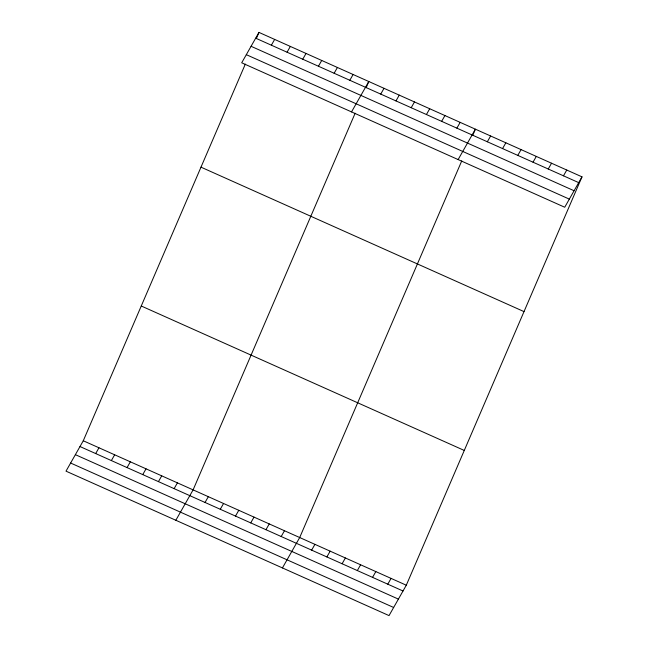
<?xml version="1.0" encoding="UTF-8"?>
<svg xmlns="http://www.w3.org/2000/svg" width="648" height="648" viewBox="0 0 648 648"><rect width="100%" height="100%" fill="white"/><g stroke="black" fill="none" stroke-linecap="round" stroke-linejoin="round"><path stroke-width="0.97" d="M581.993 176.847L564.724 207.239L241.704 62.791L258.965 32.4L581.993 176.847L406.296 585.209L389.035 615.6L66.007 471.153L83.276 440.762L245.325 64.112M256.316 38.564L258.965 32.4M355.153 113.222L193.104 489.872L175.835 520.263M366.144 87.674L368.793 81.51L351.532 111.902M461.749 160.89L299.7 537.54L282.431 567.932M472.74 135.343L475.389 129.179L458.128 159.57M271.374 45.198L274.655 39.415M287.064 52.213L290.344 46.429M302.754 59.227L306.034 53.452M95.677 453.56L98.966 447.776M318.443 66.242L321.724 60.467M111.367 460.574L114.656 454.791M334.133 73.265L337.414 67.481M127.057 467.589L130.345 461.805M349.823 80.279L353.103 74.496M142.746 474.603L146.035 468.828M158.436 481.618L161.725 475.843M380.741 94.106L384.021 88.322M174.126 488.641L177.414 482.857M395.969 100.91L399.249 95.135M411.197 107.722L414.477 101.939M205.043 502.459L208.332 496.684M426.425 114.534L429.705 108.751M220.271 509.271L223.56 503.488M441.653 121.338L444.933 115.563M235.499 516.083L238.788 510.3M456.88 128.15L460.161 122.367M250.727 522.895L254.016 517.112M265.964 529.7L269.244 523.924M487.337 141.774L490.617 135.991M281.192 536.512L284.472 530.728M502.565 148.578L505.853 142.803M517.793 155.39L521.081 149.607M311.648 550.128L314.928 544.352M533.02 162.203L536.309 156.419M326.876 556.94L330.156 551.156M548.249 169.007L551.537 163.231M342.104 563.752L345.384 557.969M563.476 175.819L566.765 170.035M357.332 570.556L360.612 564.781M372.56 577.368L375.84 571.585M387.788 584.18L391.068 578.397M255.685 38.183L578.705 182.631M251.068 46.3L574.096 190.747M246.313 54.667L569.341 199.114M200.993 167.16L524.013 311.607M141.256 306.002L464.276 450.449M83.276 440.762L406.296 585.209M79.988 446.545L403.016 590.992M75.379 454.661L398.399 599.108M70.624 463.028L393.644 607.476"/></g></svg>
